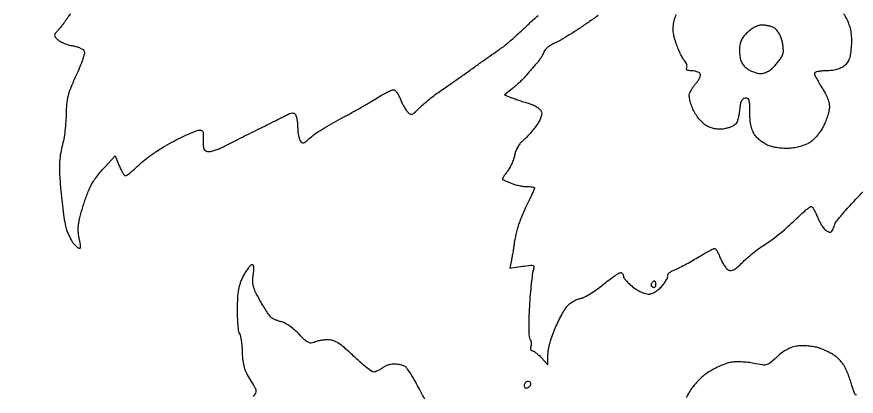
# Model space of a CAD drawing. Extents: x 0 to 102, y 0 to 135.
# Drawn here: x 24.17 to 50.55, y 34.69 to 46.62 of the extents above; entities that cross this region are included whole.
import ezdxf

# ---------------------------------------------------------------- set-up
doc = ezdxf.new("R2010")
doc.units = 0
doc.header["$MEASUREMENT"] = 0

msp = doc.modelspace()

# ---------------------------------------------------------------- linework, layer by layer
for points in [[(25.851513, 46.719063, 0.003253), (25.77766, 46.613709, 0.00578), (25.7184, 46.525836, -0.01277), (25.659556, 46.441159, -0.008234), (25.587309, 46.345987, -0.008277), (25.513534, 46.25519, -0.015417), (25.450333, 46.184528, 0.024057), (25.370641, 46.09227, 0.177226), (25.352982, 46.037805, 0.177251), (25.37465, 45.984811, 0.024065), (25.46099, 45.898767, 0.061682), (25.541221, 45.84241, 0.026226), (25.66044, 45.786763, 0.025462), (25.795432, 45.740018, 0.030401), (25.926768, 45.71042, -0.032202), (26.050311, 45.682111, -0.038285), (26.161987, 45.639287, -0.041912), (26.247922, 45.589341, -0.149635), (26.286642, 45.539807, -0.161352), (26.290263, 45.461934, -0.01298), (26.228868, 45.26307, -0.016465), (26.139764, 45.025141, -0.011876), (26.025481, 44.765764, 0.012888), (25.866068, 44.401965, 0.034015), (25.776861, 44.132058, 0.039363), (25.732284, 43.87624, 0.023003), (25.717396, 43.565242, -0.018353), (25.708026, 43.322257, -0.011958), (25.680229, 43.042847, -0.01203), (25.639975, 42.771235, -0.022372), (25.592281, 42.5538, 0.027801), (25.534007, 42.273635, 0.029835), (25.508933, 41.995277, 0.02199), (25.513661, 41.6525, 0.007346), (25.549967, 41.152295, 0.006918), (25.588445, 40.772568, 0.007598), (25.636405, 40.405768, 0.007155), (25.686602, 40.093772, 0.03759), (25.729361, 39.925595, 0.020813), (25.776112, 39.803522, 0.016956), (25.835899, 39.676943, 0.017284), (25.899014, 39.564041, 0.042203), (25.954992, 39.48705, 0.023314), (26.00882, 39.430374, 0.027938), (26.064679, 39.38249, 0.028521), (26.115236, 39.348213, 0.135512), (26.148606, 39.339, 0.366079), (26.168975, 39.356221, 0.050834), (26.172886, 39.415841, 0.038904), (26.163234, 39.500268, 0.021927), (26.139167, 39.600587, -0.035475), (26.113886, 39.720147, -0.021667), (26.100322, 39.863812, -0.021671), (26.099244, 40.008045, -0.035614), (26.112279, 40.129337, -0.013757), (26.139025, 40.257477, -0.006048), (26.18112, 40.425572, -0.005981), (26.230092, 40.60291, -0.007981), (26.279037, 40.76263, -0.009998), (26.333304, 40.919364, -0.007777), (26.398344, 41.087618, -0.007874), (26.463905, 41.242613, -0.018839), (26.51861, 41.35483, -0.030753), (26.586225, 41.464438, -0.010924), (26.695664, 41.612635, -0.010794), (26.823205, 41.77051, -0.012504), (26.951505, 41.915003), (27.263452, 42.249106), (27.388274, 41.936153, 0.01792), (27.441149, 41.816259, 0.026131), (27.496849, 41.71513, 0.024264), (27.548764, 41.639926, 0.233634), (27.582607, 41.6232, 0.164406), (27.625229, 41.637604, 0.007718), (27.746148, 41.732859, 0.01204), (27.887408, 41.853478, 0.0083), (28.041734, 41.996507, -0.029482), (28.238657, 42.164089, -0.013191), (28.515651, 42.361732, -0.013005), (28.820372, 42.555915, -0.017221), (29.107945, 42.715607, -0.007091), (29.376425, 42.848053, -0.009543), (29.623372, 42.959823, -0.007013), (29.831838, 43.04598, -0.094753), (29.912478, 43.0614, -0.083181), (29.960295, 43.05339, -0.104126), (29.998801, 43.030336, -0.11597), (30.021971, 42.995948, -0.123407), (30.026685, 42.95565, 0.023001), (30.022027, 42.899754, 0.006547), (30.019931, 42.812623, 0.006578), (30.020148, 42.714077, 0.006926), (30.022976, 42.61725, 0.038691), (30.036595, 42.504688, 0.118143), (30.068657, 42.435317, 0.149982), (30.123383, 42.397481, 0.076944), (30.206589, 42.3846, 0.062537), (30.294298, 42.395613, 0.019749), (30.421089, 42.433355, 0.019379), (30.560519, 42.487044, 0.020362), (30.693039, 42.550574, -0.003928), (30.857797, 42.636327, -0.001144), (31.112807, 42.765784, -0.00115), (31.400638, 42.910246, -0.001231), (31.6827, 43.050135, 0.000912), (31.960189, 43.187536, 0.000941), (32.234296, 43.32453, 0.000908), (32.47138, 43.444118, 0.00403), (32.610073, 43.515804, -0.019726), (32.737639, 43.576744, -0.078685), (32.821368, 43.59805, -0.142769), (32.880461, 43.586593, -0.133182), (32.926027, 43.544993, -0.078901), (32.951469, 43.486231, -0.020597), (32.972964, 43.385345, -0.020407), (32.9882, 43.266905, -0.019596), (32.994, 43.146, 0.023449), (33.000826, 43.023438, 0.022343), (33.019124, 42.900039, 0.022936), (33.045151, 42.792638, 0.07017), (33.075891, 42.724486, 0.106217), (33.128136, 42.671195, 0.223267), (33.184215, 42.663043, 0.100254), (33.25966, 42.703753, 0.014371), (33.391846, 42.820487, -0.038462), (33.528538, 42.929957, -0.00939), (33.770218, 43.088157, -0.009567), (34.054942, 43.259479, -0.009407), (34.3476, 43.42078, 0.004186), (34.653576, 43.585279, 0.003415), (34.978373, 43.766314, 0.00345), (35.275081, 43.937074, 0.009023), (35.485113, 44.065028, -0.00999), (35.652663, 44.166658, -0.013049), (35.810014, 44.252447, -0.010645), (35.943653, 44.317294, -0.108038), (36.003599, 44.3304, -0.189307), (36.049345, 44.312436, -0.043218), (36.106235, 44.249633, -0.038845), (36.163479, 44.160719, -0.0294), (36.212469, 44.05545, 0.017466), (36.263003, 43.939726, 0.014191), (36.324907, 43.819364, 0.014429), (36.388351, 43.711642, 0.035797), (36.442456, 43.637853, 0.069454), (36.520639, 43.568186, 0.23097), (36.586968, 43.559163, 0.106682), (36.669037, 43.607396, 0.010375), (36.836262, 43.767822, -0.017215), (36.967489, 43.890311, -0.00897), (37.138898, 44.034279, -0.008909), (37.320307, 44.175902, -0.013441), (37.483689, 44.292088, 0.0039), (37.675001, 44.422711, 0.001267), (37.955705, 44.618653, 0.001263), (38.266544, 44.837978, 0.001422), (38.56422, 45.050418, -0.000942), (38.844213, 45.250645, -0.001221), (39.101721, 45.433114, -0.000915), (39.318213, 45.585134, -0.011007), (39.402997, 45.6417, 0.028363), (39.47381, 45.692582, 0.006199), (39.589431, 45.788428, 0.006437), (39.720552, 45.902836, 0.006136), (39.85082, 46.0224, -0.003089), (40.01553, 46.175435, -0.000937), (40.267157, 46.405479, -0.000938), (40.550149, 46.662256, -0.001023)], [(50.151412, 46.72036, -0.039014), (50.250029, 46.550455, -0.030705), (50.329904, 46.354198, -0.038628), (50.378046, 46.164003, -0.035935), (50.398485, 45.95792, -0.021752), (50.394443, 45.712651, -0.017434), (50.371012, 45.466335, -0.051718), (50.331863, 45.301404, -0.072035), (50.268911, 45.180547, -0.066624), (50.172811, 45.078846, -0.061638), (50.067106, 45.012936, -0.041096), (49.933004, 44.96364, -0.037242), (49.77777, 44.932871, -0.030315), (49.608528, 44.9226, 0.020726), (49.466204, 44.916698, 0.033408), (49.346278, 44.898612, 0.036397), (49.259118, 44.872675, 0.311749), (49.2372, 44.840938, 0.112392), (49.248625, 44.790754, 0.008917), (49.310256, 44.668067, 0.011736), (49.390645, 44.523274, 0.008719), (49.485902, 44.367114, -0.021809), (49.595326, 44.176691, -0.038132), (49.66642, 44.009343, -0.046275), (49.701881, 43.859925, -0.066703), (49.702874, 43.724239, -0.034914), (49.679516, 43.606403, -0.016138), (49.633663, 43.456986, -0.015895), (49.575154, 43.302398, -0.021275), (49.511817, 43.166509, -0.028649), (49.434945, 43.037088, -0.020755), (49.335495, 42.902047, -0.021073), (49.229964, 42.781336, -0.042256), (49.135309, 42.697343, -0.053203), (49.025147, 42.632052, -0.024551), (48.870203, 42.570233, -0.023987), (48.699332, 42.520623, -0.030599), (48.537796, 42.492326, -0.029041), (48.369923, 42.483222, -0.020036), (48.179678, 42.49159, -0.020258), (47.996765, 42.514487, -0.038452), (47.852755, 42.550019, -0.045176), (47.723604, 42.606009, -0.030462), (47.587434, 42.69143, -0.030716), (47.46484, 42.791091, -0.052054), (47.377424, 42.890201, -0.05075), (47.29862, 43.028679, -0.045787), (47.246042, 43.185011, -0.038123), (47.216317, 43.373119, -0.020131), (47.2068, 43.609413, 0.00892), (47.202032, 43.876649, 0.070405), (47.180358, 43.99834, 0.20355), (47.134378, 44.05093, 0.160872), (47.05875, 44.06095, 0.132185), (46.989695, 44.027581, 0.102678), (46.93878, 43.961045, 0.067195), (46.904001, 43.854074, 0.024701), (46.883246, 43.696269, -0.020861), (46.866354, 43.559729, -0.022148), (46.83836, 43.427807, -0.022429), (46.80431, 43.317041, -0.087633), (46.768995, 43.255061, -0.089516), (46.71695, 43.211267, -0.028701), (46.626232, 43.165916, -0.027592), (46.517407, 43.126067, -0.027607), (46.404876, 43.098452, -0.042822), (46.270303, 43.084969, -0.040876), (46.133243, 43.094227, -0.040668), (45.998833, 43.125761, -0.041403), (45.872141, 43.178505, -0.061079), (45.757222, 43.257, -0.034183), (45.637863, 43.377366, -0.032274), (45.526945, 43.523779, -0.033254), (45.437008, 43.681836, -0.023929), (45.368524, 43.842475, -0.031916), (45.322982, 43.994349, -0.035833), (45.302582, 44.124151, -0.10679), (45.31405, 44.212894, -0.040422), (45.347392, 44.287138, -0.0177), (45.402742, 44.379833, -0.017381), (45.46876, 44.474602, -0.022239), (45.53627, 44.556787, 0.038879), (45.595459, 44.633934, 0.049625), (45.636628, 44.71349, 0.058387), (45.655484, 44.783879, 0.176465), (45.645571, 44.831737, 0.126602), (45.609226, 44.866654, 0.04659), (45.543782, 44.895909, 0.042462), (45.46299, 44.915886, 0.039401), (45.377914, 44.9226, -0.034281), (45.294458, 44.928329, -0.096826), (45.239428, 44.947185, -0.197847), (45.216789, 44.976537, -0.207896), (45.221995, 45.012531, 0.146701), (45.23404, 45.057404, 0.066669), (45.224129, 45.117968, 0.057635), (45.195425, 45.183919, 0.049805), (45.15121, 45.245181, -0.054624), (45.093526, 45.326745, -0.015202), (45.021692, 45.466077, -0.015153), (44.949515, 45.629761, -0.015368), (44.887748, 45.796755, -0.019913), (44.822737, 46.019713, -0.045943), (44.796318, 46.1921, -0.050897), (44.803088, 46.355324, -0.029978), (44.842505, 46.54673, -0.033859), (44.892418, 46.692107, -0.02435)], [(42.437334, 46.660868, 0.001077), (42.1308, 46.447361, -0.00682), (41.832456, 46.244607, -0.006959), (41.530681, 46.051458, -0.006786), (41.264033, 45.890949, -0.028572), (41.097641, 45.806186, 0.031567), (40.973913, 45.742222, 0.033466), (40.861736, 45.664293, 0.035554), (40.775258, 45.584512, 0.11228), (40.735579, 45.516939, -0.046762), (40.705108, 45.445027, -0.017939), (40.650152, 45.351258, -0.017579), (40.582845, 45.253117, -0.020675), (40.512172, 45.165299, 0.000775), (40.431901, 45.073303, 0.000439), (40.334937, 44.961629, 0.000438), (40.237393, 44.848889, 0.000721), (40.155134, 44.753367, -0.016808), (40.068232, 44.658787, -0.009235), (39.955963, 44.548696, -0.009197), (39.837787, 44.441065, -0.014523), (39.732166, 44.353661), (39.490831, 44.165486), (39.689866, 44.087553, 0.009853), (39.790671, 44.050356, 0.003539), (39.935591, 44.001248, 0.003509), (40.095235, 43.949648, 0.004153), (40.246883, 43.903186, -0.030063), (40.39583, 43.848968, -0.0422), (40.52038, 43.781965, -0.049615), (40.611241, 43.708931, -0.122422), (40.655709, 43.636558, -0.116579), (40.66237, 43.548171, -0.054512), (40.632036, 43.436752, -0.043343), (40.567642, 43.307222, -0.024964), (40.469507, 43.163132, -0.012644), (40.365321, 43.032463, -0.010534), (40.248268, 42.898858, -0.010675), (40.1359, 42.781076, -0.028235), (40.049225, 42.703335, 0.06472), (39.975066, 42.626376, 0.034638), (39.903887, 42.514929, 0.033819), (39.845979, 42.389164, 0.044642), (39.81177, 42.267767, -0.036458), (39.778211, 42.14076, -0.022811), (39.721597, 41.997701, -0.022858), (39.652549, 41.861146, -0.038183), (39.580932, 41.754227, 0.012171), (39.515425, 41.666644, 0.020352), (39.465239, 41.589562, 0.015563), (39.430513, 41.526793, 0.380071), (39.435105, 41.508975, 0.038493), (39.456837, 41.49667, 0.00222), (39.526364, 41.464462, 0.003369), (39.609646, 41.427007, 0.002469), (39.702531, 41.38653, 0.030874), (39.811276, 41.347537, 0.019105), (39.943036, 41.314683, 0.019141), (40.07617, 41.29212, 0.032412), (40.188981, 41.2848, -0.016987), (40.284745, 41.281545, -0.027685), (40.365416, 41.271548, -0.026681), (40.425588, 41.257332, -0.332901), (40.4388, 41.239688, -0.10289), (40.432391, 41.208873, -0.003223), (40.380065, 41.09061, -0.00616), (40.315463, 40.951708, -0.004216), (40.238849, 40.795538, 0.009344), (40.154824, 40.619721, 0.006784), (40.067654, 40.421103, 0.006856), (39.990034, 40.23026, 0.014879), (39.936838, 40.081218, 0.012902), (39.895214, 39.940329, 0.008632), (39.854569, 39.777205, 0.008695), (39.820638, 39.617653, 0.016889), (39.800092, 39.489018, -0.00653), (39.782932, 39.36515, -0.004147), (39.759869, 39.221342, -0.004165), (39.734882, 39.080544, -0.007697), (39.711869, 38.966644), (39.658331, 38.721188), (40.05836, 38.776018, -0.006443), (40.315398, 38.80788, -0.123386), (40.394717, 38.7971, -0.340518), (40.42119, 38.752307, -0.04824), (40.396362, 38.640774, 0.047289), (40.369156, 38.519646, 0.00506), (40.335686, 38.233171, 0.006194), (40.303435, 37.89036, 0.004946), (40.276909, 37.5201, 0.007934), (40.259919, 37.149068, 0.012157), (40.258124, 36.827217, 0.00862), (40.26755, 36.565311, 0.146005), (40.296307, 36.484827, -0.076657), (40.322083, 36.435331, -0.052184), (40.336137, 36.373309, -0.05165), (40.337126, 36.308884, -0.06975), (40.32402, 36.252177, 0.058472), (40.311531, 36.203184, 0.1037), (40.314594, 36.161793, 0.149078), (40.332258, 36.134626, 0.176373), (40.360895, 36.1242, -0.140711), (40.406455, 36.111119, -0.023129), (40.482563, 36.058443, -0.023872), (40.568607, 35.986056, -0.019064), (40.65434, 35.900346), (40.8618, 35.676493), (40.8618, 35.995518, -0.048459), (40.877148, 36.153507, -0.017591), (40.928288, 36.373044, -0.017252), (41.001495, 36.610928, -0.019698), (41.088142, 36.832721, -0.011719), (41.186562, 37.044375, -0.011612), (41.295079, 37.251842, -0.011537), (41.398332, 37.428787, -0.043425), (41.474768, 37.53186, -0.050152), (41.553613, 37.604681, -0.031499), (41.658488, 37.673767, -0.031459), (41.771494, 37.729282, -0.049123), (41.87512, 37.760834, 0.069678), (41.997936, 37.803799, 0.017531), (42.183293, 37.907654, 0.017553), (42.388813, 38.042562, 0.016888), (42.5871, 38.193224, -0.008277), (42.774128, 38.340479, -0.011743), (42.945588, 38.46469, -0.007921), (43.091638, 38.561972, -0.143923), (43.144805, 38.5776, -0.122483), (43.177527, 38.569462, -0.10076), (43.205398, 38.546536, -0.091146), (43.224124, 38.512244, -0.07967), (43.230602, 38.47185, 0.153327), (43.247825, 38.417012, 0.025661), (43.316255, 38.328823, 0.026046), (43.41054, 38.230275, 0.020493), (43.522182, 38.13345, 0.030916), (43.649134, 38.04441, 0.028605), (43.789356, 37.969141, 0.029788), (43.922006, 37.91679, 0.079248), (44.02226, 37.9008, 0.085476), (44.123523, 37.918239, 0.05164), (44.233729, 37.970696, 0.045531), (44.345208, 38.053429, 0.035475), (44.450345, 38.161763, 0.020735), (44.531423, 38.266654, 0.030158), (44.593152, 38.365931, 0.030256), (44.631836, 38.449072, 0.236405), (44.628141, 38.490345, -0.309524), (44.6297, 38.523655, -0.060554), (44.673684, 38.56919, -0.045381), (44.746938, 38.618351, -0.026924), (44.841867, 38.663802, 0.018938), (44.971593, 38.723387, 0.005941), (45.161198, 38.822175, 0.005926), (45.370402, 38.937568, 0.006526), (45.570142, 39.05432, -0.005097), (45.755533, 39.163398, -0.007438), (45.921229, 39.255375, -0.004057), (46.062346, 39.329519, -0.119475), (46.101459, 39.339, -0.244915), (46.130346, 39.323948, -0.02007), (46.177744, 39.249985, -0.023307), (46.229111, 39.152078, -0.015665), (46.278919, 39.035971, 0.027983), (46.33458, 38.91456, 0.028089), (46.403389, 38.800283, 0.029261), (46.474576, 38.707922, 0.091314), (46.535682, 38.659159, 0.142426), (46.617203, 38.641916, 0.104157), (46.706553, 38.667809, 0.061296), (46.815293, 38.744145, 0.018177), (46.961323, 38.88599, -0.022816), (47.104497, 39.022504, -0.010689), (47.301247, 39.186412, -0.010566), (47.515202, 39.349764, -0.014585), (47.7144, 39.486564, 0.018659), (47.92515, 39.633838, 0.009835), (48.176063, 39.831365, 0.009772), (48.425353, 40.043961, 0.01485), (48.632619, 40.239135, -0.01085), (48.810907, 40.409733, -0.017213), (48.971533, 40.547025, -0.011425), (49.107129, 40.650098, -0.304054), (49.150353, 40.651688, -0.111245), (49.181887, 40.620794, -0.015542), (49.22938, 40.542098, -0.017132), (49.280274, 40.443772, -0.013788), (49.328362, 40.334865, 0.016389), (49.379281, 40.22115, 0.015302), (49.438643, 40.108336, 0.015486), (49.497507, 40.011447, 0.049205), (49.544834, 39.95235, 0.035342), (49.590368, 39.911882, 0.034022), (49.641708, 39.877664, 0.03595), (49.691108, 39.853923, 0.094311), (49.729586, 39.8466, 0.202147), (49.764657, 39.861383, 0.053304), (49.803105, 39.910268, 0.045302), (49.838656, 39.98036, 0.033252), (49.865456, 40.063343, -0.110543), (49.9301, 40.191842, -0.007481), (50.196125, 40.50688, -0.01044), (50.529694, 40.874342, -0.007625), (50.914747, 41.268893, 0.010596)], [(41.328361, 0.059018, -0.000002), (42.381032, 0.069746, -0.000306)], [(36.99352, 34.600656, -0.006543), (36.850917, 34.851339, -0.00941), (36.731804, 35.077204, 0.015807), (36.621807, 35.279467, 0.020002), (36.507019, 35.458668, 0.018448), (36.401273, 35.598757, 0.130967), (36.332937, 35.648254, 0.034434), (36.266651, 35.668582, 0.016979), (36.180146, 35.685647, 0.016762), (36.088774, 35.697342, 0.023449), (36.00655, 35.7012, 0.053247), (35.922465, 35.69222, 0.03148), (35.825245, 35.664713, 0.031208), (35.730563, 35.624564, 0.046058), (35.65392, 35.576991, -0.026227), (35.583405, 35.529253, -0.025218), (35.507372, 35.488477, -0.026071), (35.436788, 35.459488, -0.078088), (35.385641, 35.450091, -0.166687), (35.322619, 35.469896, -0.009227), (35.156332, 35.59717, -0.013443), (34.961925, 35.760456, -0.009368), (34.751141, 35.954565, 0.010588), (34.464313, 36.217409, 0.04036), (34.269772, 36.362237, 0.064601), (34.107714, 36.436608, 0.075058), (33.940188, 36.462165, 0.024985), (33.821775, 36.456428, 0.021294), (33.697956, 36.438859, 0.021837), (33.586566, 36.413107, 0.055189), (33.509476, 36.382215, -0.129533), (33.418621, 36.360581, -0.119121), (33.325692, 36.385401, -0.063977), (33.2115, 36.467945, -0.014656), (33.042381, 36.63625, 0.02442), (32.90451, 36.768203, 0.023335), (32.752394, 36.888217, 0.024011), (32.608267, 36.981271, 0.072921), (32.500193, 37.0244, -0.020407), (32.40649, 37.050831, -0.018038), (32.311248, 37.085792, -0.01841), (32.227716, 37.123566, -0.051188), (32.173344, 37.157943, -0.070217), (32.119643, 37.213936, -0.008913), (32.024104, 37.351662, -0.010307), (31.916382, 37.520452, -0.008405), (31.807904, 37.705332, -0.015102), (31.671443, 37.96516, -0.04948), (31.604184, 38.146861, -0.06462), (31.583343, 38.31063, -0.041246), (31.599647, 38.502154, 0.018773), (31.618145, 38.643834, 0.049356), (31.617495, 38.746175, 0.085146), (31.599634, 38.809512, 0.289193), (31.564956, 38.8314, 0.206136), (31.519352, 38.811764, 0.024136), (31.44554, 38.725782, 0.025752), (31.364384, 38.609571, 0.01834), (31.285263, 38.47185, 0.034656), (31.191647, 38.259655, 0.040507), (31.133946, 38.047242, 0.032096), (31.103046, 37.791203, 0.012584), (31.092099, 37.4355, 0.010416), (31.096167, 37.168509, 0.01384), (31.111634, 36.926196, 0.01112), (31.134397, 36.726793, 0.120839), (31.16392, 36.652099, -0.102224), (31.194101, 36.583261, -0.015388), (31.221026, 36.434168, -0.016729), (31.241777, 36.253636, -0.013752), (31.252149, 36.059899, 0.022801), (31.270484, 35.804164, 0.04167), (31.312103, 35.599334, 0.043752), (31.385415, 35.410987, 0.028155), (31.500897, 35.206906, -0.009719), (31.640863, 34.979534, -0.088289), (31.681328, 34.87079, -0.169761), (31.667921, 34.785658, -0.060837), (31.596143, 34.683838, 0.060309)], [(50.555468, 34.740248, -0.526653), (50.525235, 34.733754, -0.125646), (50.492008, 34.786411, -0.004172), (50.417194, 35.0244, 0.008038), (50.36565, 35.18404, 0.007078), (50.306863, 35.348893, 0.007129), (50.249616, 35.496073, 0.021244), (50.204769, 35.594458, 0.03965), (50.153396, 35.678356, 0.020653), (50.07717, 35.774572, 0.020405), (49.990297, 35.867433, 0.029233), (49.90552, 35.941705, 0.033659), (49.804558, 36.009848, 0.015865), (49.666047, 36.084563, 0.015642), (49.515485, 36.153919, 0.021262), (49.375386, 36.206313, 0.034739), (49.225497, 36.243933, 0.021225), (49.044675, 36.268313, 0.021232), (48.862602, 36.277262, 0.035011), (48.70891, 36.267514, 0.044047), (48.538639, 36.229193, 0.043912), (48.377528, 36.161613, 0.040794), (48.2207, 36.061866, 0.029498), (48.063124, 35.927242, -0.016643), (47.8617, 35.746, -0.106933), (47.741252, 35.682316, -0.10485), (47.60422, 35.673482, -0.015714), (47.33113, 35.722045, 0.022804), (47.146241, 35.752226, 0.017576), (46.942521, 35.768776, 0.01789), (46.750726, 35.770721, 0.039973), (46.605817, 35.755369, 0.040168), (46.463652, 35.716676, 0.017038), (46.280083, 35.643333, 0.016729), (46.088449, 35.551322, 0.021025), (45.91785, 35.452933, 0.03376), (45.745128, 35.326292, 0.025514), (45.573181, 35.165727, 0.025538), (45.418699, 34.988713, 0.034107), (45.29861, 34.812529, 0.016723), (45.206166, 34.641955, 0.01403)]]:
    msp.add_lwpolyline(points, format="xyb")
for points in [[(47.586554, 46.3608, 0.077325), (47.478804, 46.344036, 0.043688), (47.356558, 46.292926, 0.039885), (47.231787, 46.214169, 0.035669), (47.116033, 46.113848, 0.031761), (46.9907, 45.971494, 0.071629), (46.920024, 45.846725, 0.071485), (46.887344, 45.706925, 0.03153), (46.882802, 45.516728, 0.030428), (46.900468, 45.340658, 0.06195), (46.939437, 45.207441, 0.070966), (47.005541, 45.099626, 0.053193), (47.105371, 45.002279, 0.044569), (47.201923, 44.939375, 0.031904), (47.319422, 44.886257, 0.032416), (47.438879, 44.849831, 0.057856), (47.540781, 44.838, 0.072667), (47.648637, 44.853758, 0.048746), (47.764196, 44.900932, 0.044908), (47.878394, 44.974895, 0.040141), (47.98227, 45.07065, 0.016705), (48.068189, 45.170123, 0.015964), (48.148639, 45.276595, 0.016131), (48.21356, 45.375061, 0.053516), (48.246821, 45.445039, 0.078571), (48.260415, 45.51976, 0.024708), (48.257422, 45.633683, 0.024001), (48.241422, 45.762396, 0.02444), (48.213221, 45.888194, 0.037566), (48.16957, 46.009852, 0.03536), (48.107463, 46.126212, 0.037372), (48.037331, 46.22126, 0.092514), (47.97006, 46.275205, 0.0448), (47.892775, 46.30805, 0.023185), (47.791431, 46.335656, 0.022853), (47.683851, 46.354555, 0.03206)], [(44.208493, 38.3238, -0.279105), (44.222886, 38.315087, -0.051652), (44.234841, 38.285056, -0.042195), (44.243094, 38.242446, -0.026751), (44.2458, 38.191907, -0.067432), (44.239488, 38.145317, -0.140899), (44.220543, 38.114367, -0.190788), (44.192472, 38.103656, -0.136093), (44.15982, 38.113153, -0.090427), (44.130694, 38.139425, -0.095498), (44.113394, 38.173816, -0.099685), (44.110533, 38.210927, -0.108373), (44.122513, 38.245046, -0.031646), (44.143888, 38.275188, -0.037297), (44.167847, 38.300666, -0.040575), (44.190862, 38.318545, -0.145859)], [(40.282817, 35.143131, 0.105525), (40.245621, 35.156427, 0.099247), (40.20536, 35.153814, 0.096292), (40.168242, 35.13567, 0.09291), (40.140074, 35.104751, 0.062935), (40.122325, 35.065832, 0.067936), (40.115417, 35.024725, 0.076425), (40.119937, 34.98777, 0.128483), (40.135639, 34.960961, 0.169316), (40.162487, 34.947994, 0.09457), (40.199094, 34.950711, 0.075207), (40.23987, 34.968569, 0.055675), (40.278381, 34.999341, 0.053431), (40.31321, 35.042531, 0.136091), (40.325052, 35.080629, 0.169261), (40.314559, 35.114016, 0.094625)]]:
    msp.add_lwpolyline(points, format="xyb", close=True)

doc.saveas('drawing.dxf')
